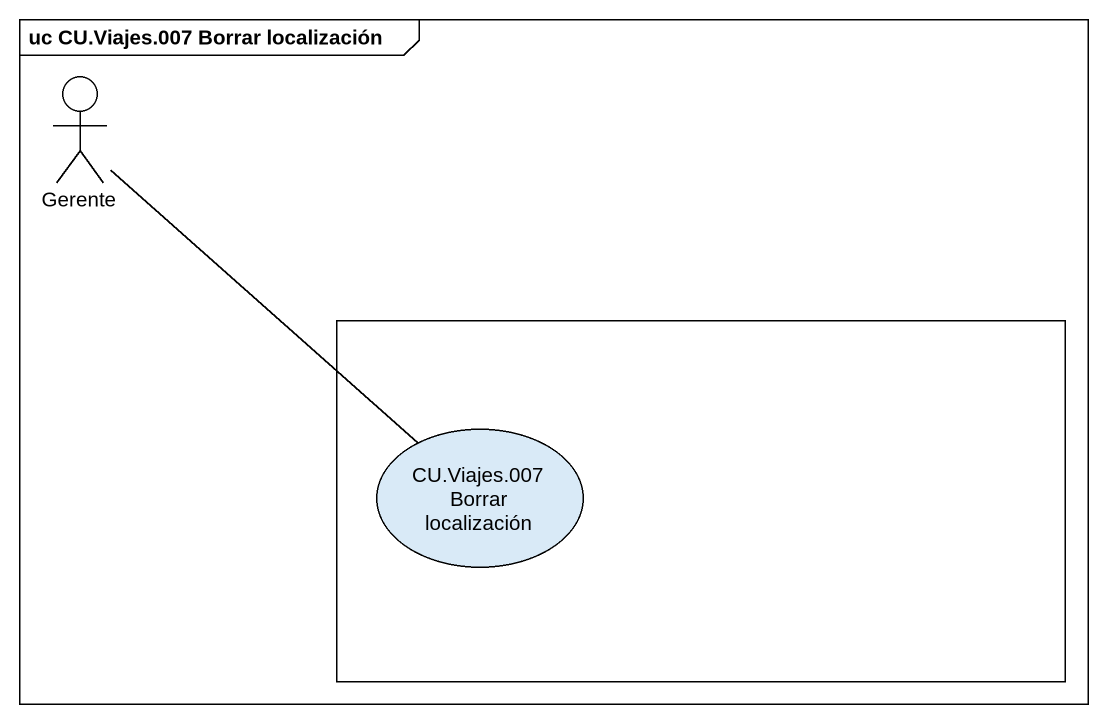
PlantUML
@startuml
mainframe uc CU.Viajes.007 Borrar localización
actor Gerente
rectangle " " as rectangle1 {
  usecase "CU.Viajes.007 Borrar localización" as CU_Viajes_007_Borrar
}
Gerente -- CU_Viajes_007_Borrar
@enduml
